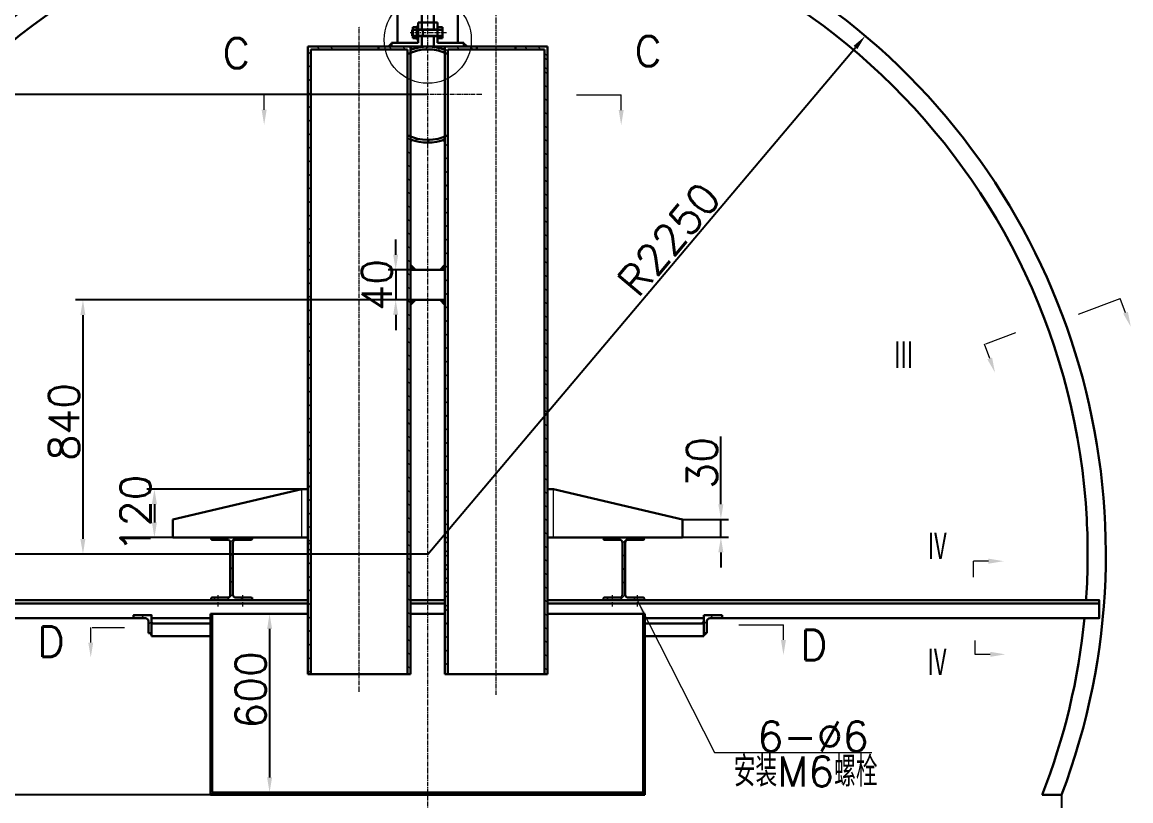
# Model space of a CAD drawing. Header units: millimetres. Extents: x 0 to 6120, y 0 to 841.
# Drawn here: x 2356.2 to 2539.9, y 363.2 to 492.2 of the extents above; entities that cross this region are included whole.
import ezdxf

# ---------------------------------------------------------------- set-up
doc = ezdxf.new("R2010")
doc.units = ezdxf.units.MM
doc.linetypes.add('CENTER2', pattern=[1.125, 0.75, -0.125, 0.125, -0.125])
for name, color, linetype, lineweight in [('尺寸线', 3, 'Continuous', 15), ('文字层', 7, 'Continuous', 15), ('粗实线', 7, 'Continuous', 30), ('细实线', 7, 'Continuous', 15), ('细点划线', 1, 'CENTER2', 18)]:
    doc.layers.add(name, color=color, linetype=linetype, lineweight=lineweight)
doc.styles.get("Standard").update_dxf_attribs({"font": 'txt.shx', "bigfont": 'gbcbig.shx'})
doc.dimstyles.new('ISO-25$0', dxfattribs={"dimtxt": 5, "dimasz": 2.5, "dimexe": 1.25, "dimexo": 0, "dimtad": 1, "dimdec": 0, "dimdsep": 46, "dimtxsty": 'Standard', "dimcen": 2.5, "dimdle": 5, "dimadec": 0, "dimazin": 0, "dimtfac": 1, "dimtdec": 0, "dimtmove": 0, "dimatfit": 2, "dimfxl": 0, "dimtolj": 1, "dimarcsym": 0})
doc.dimstyles.new('ISO-25$4', dxfattribs={"dimtxt": 5, "dimasz": 2.5, "dimexe": 0.5, "dimexo": 0, "dimtad": 1, "dimdec": 0, "dimdsep": 46, "dimtxsty": 'Standard', "dimcen": 2.5, "dimdle": 5, "dimadec": 0, "dimazin": 0, "dimtfac": 1, "dimtdec": 0, "dimtmove": 0, "dimatfit": 2, "dimfxl": 0, "dimtolj": 1, "dimarcsym": 0})

# ---------------------------------------------------------------- blocks, each defined once
blk = doc.blocks.new('*X41')
at = {"layer": '细实线'}
for p, q in [((2398.29, 364.19), (2398.69, 364.59)), ((2400.53, 364.19), (2400.93, 364.59)), ((2402.78, 364.19), (2403.18, 364.59)), ((2405.02, 364.19), (2405.42, 364.59)), ((2407.27, 364.19), (2407.67, 364.59)), ((2409.51, 364.19), (2409.91, 364.59)), ((2411.76, 364.19), (2412.16, 364.59)), ((2414, 364.19), (2414.4, 364.59)), ((2416.25, 364.19), (2416.65, 364.59)), ((2418.49, 364.19), (2418.89, 364.59)), ((2420.74, 364.19), (2421.14, 364.59)), ((2422.98, 364.19), (2423.38, 364.59)), ((2425.23, 364.19), (2425.63, 364.59)), ((2427.47, 364.19), (2427.87, 364.59)), ((2429.72, 364.19), (2430.12, 364.59)), ((2431.96, 364.19), (2432.36, 364.59)), ((2434.21, 364.19), (2434.61, 364.59)), ((2436.45, 364.19), (2436.85, 364.59)), ((2438.7, 364.19), (2439.1, 364.59)), ((2440.94, 364.19), (2441.34, 364.59)), ((2443.19, 364.19), (2443.59, 364.59)), ((2445.43, 364.19), (2445.83, 364.59)), ((2447.68, 364.19), (2448.08, 364.59))]:
    blk.add_line(p, q, dxfattribs=at)
blk = doc.blocks.new('*X42')
at = {"layer": '细实线'}
for p, q in [((2459.07, 393.54), (2459.37, 393.84)), ((2459.07, 391.29), (2459.37, 391.59)), ((2459.07, 389.05), (2459.37, 389.35)), ((2459.07, 386.8), (2459.37, 387.1)), ((2459.07, 384.56), (2459.37, 384.86)), ((2459.07, 382.31), (2459.37, 382.61)), ((2459.07, 380.07), (2459.37, 380.37)), ((2459.07, 377.82), (2459.37, 378.12)), ((2459.07, 375.58), (2459.37, 375.88)), ((2459.07, 373.33), (2459.37, 373.63)), ((2459.07, 371.09), (2459.37, 371.39)), ((2459.07, 368.84), (2459.37, 369.14)), ((2459.07, 366.6), (2459.37, 366.9)), ((2459.07, 364.35), (2459.37, 364.65))]:
    blk.add_line(p, q, dxfattribs=at)
blk = doc.blocks.new('*X44')
at = {"layer": '细实线'}
for p, q in [((2404.02, 486.89), (2403.52, 487.39)), ((2405.47, 487.69), (2404.97, 488.19)), ((2407.72, 487.69), (2407.22, 488.19)), ((2404.02, 484.65), (2403.52, 485.15)), ((2404.02, 482.4), (2403.52, 482.9)), ((2404.02, 480.16), (2403.52, 480.66)), ((2404.02, 477.91), (2403.52, 478.41)), ((2404.02, 475.67), (2403.52, 476.17)), ((2404.02, 473.42), (2403.52, 473.92)), ((2404.02, 471.18), (2403.52, 471.68)), ((2404.02, 468.93), (2403.52, 469.43)), ((2404.02, 466.69), (2403.52, 467.19)), ((2404.02, 464.44), (2403.52, 464.94)), ((2404.02, 462.2), (2403.52, 462.7)), ((2404.02, 459.95), (2403.52, 460.45)), ((2404.02, 457.71), (2403.52, 458.21)), ((2404.02, 455.46), (2403.52, 455.96)), ((2404.02, 453.22), (2403.52, 453.72)), ((2404.02, 450.97), (2403.52, 451.47)), ((2404.02, 448.73), (2403.52, 449.23)), ((2404.02, 446.48), (2403.52, 446.98)), ((2404.02, 444.24), (2403.52, 444.74)), ((2404.02, 441.99), (2403.52, 442.49)), ((2404.02, 439.75), (2403.52, 440.25)), ((2404.02, 437.5), (2403.52, 438)), ((2404.02, 435.26), (2403.52, 435.76)), ((2404.02, 433.01), (2403.52, 433.51)), ((2404.02, 430.77), (2403.52, 431.27)), ((2404.02, 428.52), (2403.52, 429.02)), ((2404.02, 426.28), (2403.52, 426.78)), ((2404.02, 424.03), (2403.52, 424.53)), ((2404.02, 421.79), (2403.52, 422.29)), ((2404.02, 419.54), (2403.52, 420.04)), ((2404.02, 417.3), (2403.52, 417.8)), ((2404.02, 415.05), (2403.52, 415.55)), ((2404.02, 412.81), (2403.52, 413.31)), ((2404.02, 410.56), (2403.52, 411.06)), ((2404.02, 408.32), (2403.52, 408.82)), ((2404.02, 406.07), (2403.52, 406.57))]:
    blk.add_line(p, q, dxfattribs=at)
blk = doc.blocks.new('*X45')
at = {"layer": '细实线'}
for p, q in [((2420.52, 472.64), (2420.02, 473.14)), ((2420.52, 470.39), (2420.02, 470.89)), ((2420.52, 468.15), (2420.02, 468.65)), ((2420.52, 465.9), (2420.02, 466.4)), ((2420.52, 463.66), (2420.02, 464.16)), ((2420.52, 461.41), (2420.02, 461.91)), ((2420.52, 459.17), (2420.02, 459.67)), ((2420.52, 456.92), (2420.02, 457.42)), ((2420.52, 454.68), (2420.02, 455.18)), ((2420.52, 452.43), (2420.02, 452.93)), ((2420.52, 450.19), (2420.02, 450.69)), ((2420.52, 447.94), (2420.02, 448.44)), ((2420.52, 445.7), (2420.02, 446.2)), ((2420.52, 443.45), (2420.02, 443.95)), ((2420.52, 441.21), (2420.02, 441.71)), ((2420.52, 438.96), (2420.02, 439.46)), ((2420.52, 436.72), (2420.02, 437.22)), ((2420.52, 434.47), (2420.02, 434.97)), ((2420.52, 432.23), (2420.02, 432.73)), ((2420.52, 429.98), (2420.02, 430.48)), ((2420.52, 427.74), (2420.02, 428.24)), ((2420.52, 425.49), (2420.02, 425.99)), ((2420.52, 423.25), (2420.02, 423.75)), ((2420.52, 421), (2420.02, 421.5)), ((2420.52, 418.76), (2420.02, 419.26)), ((2420.52, 416.51), (2420.02, 417.01)), ((2420.52, 414.27), (2420.02, 414.77)), ((2420.52, 412.02), (2420.02, 412.52)), ((2420.52, 409.78), (2420.02, 410.28)), ((2420.52, 407.53), (2420.02, 408.03)), ((2420.52, 405.29), (2420.02, 405.79)), ((2420.52, 403.04), (2420.02, 403.54)), ((2420.52, 400.8), (2420.02, 401.3)), ((2420.52, 398.55), (2420.02, 399.05)), ((2420.52, 396.31), (2420.02, 396.81)), ((2420.52, 394.06), (2420.02, 394.56)), ((2420.52, 391.82), (2420.02, 392.32)), ((2420.52, 389.57), (2420.02, 390.07)), ((2420.52, 387.33), (2420.02, 387.83)), ((2420.52, 385.08), (2420.02, 385.58))]:
    blk.add_line(p, q, dxfattribs=at)
blk = doc.blocks.new('*X46')
at = {"layer": '细实线'}
for p, q in [((2426.72, 405.82), (2426.22, 406.32)), ((2426.72, 403.58), (2426.22, 404.08)), ((2426.72, 401.33), (2426.22, 401.83)), ((2426.72, 399.09), (2426.22, 399.59)), ((2426.72, 396.84), (2426.22, 397.34)), ((2426.72, 394.6), (2426.22, 395.1)), ((2426.72, 392.35), (2426.22, 392.85)), ((2426.72, 390.11), (2426.22, 390.61)), ((2426.72, 387.86), (2426.22, 388.36)), ((2426.72, 385.62), (2426.22, 386.12))]:
    blk.add_line(p, q, dxfattribs=at)
blk = doc.blocks.new('*X47')
at = {"layer": '细实线'}
for p, q in [((2443.22, 405.04), (2442.72, 405.54)), ((2443.22, 402.79), (2442.72, 403.29)), ((2443.22, 400.55), (2442.72, 401.05)), ((2443.22, 398.3), (2442.72, 398.8)), ((2443.22, 396.06), (2442.72, 396.56)), ((2443.22, 393.81), (2442.72, 394.31)), ((2443.22, 391.57), (2442.72, 392.07)), ((2443.22, 389.32), (2442.72, 389.82)), ((2443.22, 387.08), (2442.72, 387.58)), ((2443.22, 384.83), (2442.72, 385.33))]:
    blk.add_line(p, q, dxfattribs=at)
blk = doc.blocks.new('*X48')
at = {"layer": '细实线'}
for p, q in [((2443.22, 485.86), (2442.72, 486.36)), ((2443.22, 483.62), (2442.72, 484.12)), ((2443.22, 481.37), (2442.72, 481.87)), ((2443.22, 479.13), (2442.72, 479.63)), ((2443.22, 476.88), (2442.72, 477.38)), ((2443.22, 474.64), (2442.72, 475.14)), ((2443.22, 472.39), (2442.72, 472.89)), ((2443.22, 470.15), (2442.72, 470.65)), ((2443.22, 467.9), (2442.72, 468.4)), ((2443.22, 465.66), (2442.72, 466.16)), ((2443.22, 463.41), (2442.72, 463.91)), ((2443.22, 461.17), (2442.72, 461.67)), ((2443.22, 458.92), (2442.72, 459.42)), ((2443.22, 456.67), (2442.72, 457.17)), ((2443.22, 454.43), (2442.72, 454.93)), ((2443.22, 452.18), (2442.72, 452.68)), ((2443.22, 449.94), (2442.72, 450.44)), ((2443.22, 447.69), (2442.72, 448.19)), ((2443.22, 445.45), (2442.72, 445.95)), ((2443.22, 443.2), (2442.72, 443.7)), ((2443.22, 440.96), (2442.72, 441.46)), ((2443.22, 438.71), (2442.72, 439.21)), ((2443.22, 436.47), (2442.72, 436.97)), ((2443.22, 434.22), (2442.72, 434.72)), ((2443.22, 431.98), (2442.72, 432.48)), ((2443.22, 429.73), (2442.72, 430.23)), ((2443.22, 427.49), (2442.72, 427.99)), ((2443.22, 425.24), (2442.72, 425.74)), ((2443.22, 423), (2442.72, 423.5)), ((2443.22, 420.75), (2442.72, 421.25)), ((2443.22, 418.51), (2442.72, 419.01)), ((2443.22, 416.26), (2442.72, 416.76)), ((2443.22, 414.02), (2442.72, 414.52)), ((2443.22, 411.77), (2442.72, 412.27)), ((2443.22, 409.53), (2442.72, 410.03)), ((2443.22, 407.28), (2442.72, 407.78))]:
    blk.add_line(p, q, dxfattribs=at)
blk = doc.blocks.new('*X62')
at = {"layer": '尺寸线'}
for points in [[(2471.53, 412.35), (2472.36, 412.35), (2471.95, 409.85)], [(2471.53, 404.39), (2472.36, 404.39), (2471.95, 406.89)]]:
    blk.add_hatch(color=0, dxfattribs=at).paths.add_polyline_path(points, flags=0)
at = {"layer": '尺寸线', "color": 0, "lineweight": -2}
for p, q in [((2471.95, 412.35), (2471.95, 423.6)), ((2465.6, 409.85), (2473.2, 409.85)), ((2471.95, 406.89), (2471.95, 409.85)), ((2465.6, 406.89), (2473.2, 406.89)), ((2471.95, 404.39), (2471.95, 401.89))]:
    blk.add_line(p, q, dxfattribs=at)
at = {"layer": '尺寸线', "color": 0, "insert": (2468.82, 419.22), "char_height": 5, "width": 24.2857, "attachment_point": 5, "rotation": 90}
blk.add_mtext('30', dxfattribs=at)
blk = doc.blocks.new('*X63')
at = {"layer": '尺寸线'}
for points in [[(2377.66, 412.35), (2378.49, 412.35), (2378.08, 414.85)], [(2377.66, 409.35), (2378.49, 409.35), (2378.08, 406.85)]]:
    blk.add_hatch(color=0, dxfattribs=at).paths.add_polyline_path(points, flags=0)
at = {"layer": '尺寸线', "color": 0, "lineweight": -2}
for p, q in [((2402.52, 414.85), (2376.83, 414.85)), ((2378.08, 412.35), (2378.08, 409.35)), ((2402.52, 406.85), (2376.83, 406.85))]:
    blk.add_line(p, q, dxfattribs=at)
at = {"layer": '尺寸线', "color": 0, "insert": (2374.95, 410.85), "char_height": 5, "width": 36.4286, "attachment_point": 5, "rotation": 90}
blk.add_mtext('120', dxfattribs=at)
blk = doc.blocks.new('*X64')
at = {"layer": '尺寸线'}
for points in [[(2417.64, 453.71), (2418.48, 453.71), (2418.06, 451.21)], [(2417.64, 443.72), (2418.48, 443.72), (2418.06, 446.22)]]:
    blk.add_hatch(color=0, dxfattribs=at).paths.add_polyline_path(points, flags=0)
at = {"layer": '尺寸线', "color": 0, "lineweight": -2}
for p, q in [((2418.06, 453.71), (2418.06, 456.21)), ((2420.52, 451.21), (2416.81, 451.21)), ((2418.06, 451.21), (2418.06, 446.22)), ((2420.52, 446.22), (2416.81, 446.22)), ((2418.06, 443.72), (2418.06, 441.22))]:
    blk.add_line(p, q, dxfattribs=at)
at = {"layer": '尺寸线', "color": 0, "insert": (2414.93, 448.71), "char_height": 5, "width": 24.2857, "attachment_point": 5, "rotation": 90}
blk.add_mtext('40', dxfattribs=at)
blk = doc.blocks.new('*X67')
at = {"layer": '细实线', "linetype": 'Continuous'}
blk.add_hatch(color=0, dxfattribs=at).paths.add_polyline_path([(2458.12, 396.38), (2459.53, 394.29), (2458.97, 394.01)], flags=0)
at = {"layer": '细实线', "color": 0, "linetype": 'Continuous'}
for p, q in [((2458.12, 396.38), (2470.88, 371.24)), ((2470.88, 371.24), (2496.97, 371.24))]:
    blk.add_line(p, q, dxfattribs=at)
at = {"layer": '细实线', "color": 0}
blk.add_line((2496.97, 371.24), (2496.97, 371.24), dxfattribs=at)
blk = doc.blocks.new('*X69')
at = {"layer": '尺寸线'}
blk.add_hatch(color=0, dxfattribs=at).paths.add_polyline_path([(2493.94, 488.31), (2494.57, 487.78), (2495.87, 489.95)], flags=0)
at = {"layer": '尺寸线', "color": 0, "lineweight": -2}
blk.add_line((2423.37, 404.11), (2494.25, 488.04), dxfattribs=at)
at = {"layer": '尺寸线', "color": 0, "insert": (2463.33, 456.27), "char_height": 5, "width": 67.1429, "attachment_point": 5, "rotation": 49.8177}
blk.add_mtext('R2250', dxfattribs=at)
blk = doc.blocks.new('*X73')
at = {"layer": '尺寸线'}
for points in [[(2365.81, 443.71), (2366.64, 443.71), (2366.23, 446.21)], [(2365.81, 406.61), (2366.64, 406.61), (2366.23, 404.11)]]:
    blk.add_hatch(color=0, dxfattribs=at).paths.add_polyline_path(points, flags=0)
at = {"layer": '尺寸线', "color": 0, "lineweight": -2}
for p, q in [((2423.26, 446.21), (2364.98, 446.21)), ((2366.23, 443.71), (2366.23, 406.61)), ((2423.37, 404.11), (2364.98, 404.11))]:
    blk.add_line(p, q, dxfattribs=at)
at = {"layer": '尺寸线', "color": 0, "insert": (2363.1, 426.02), "char_height": 5, "width": 38.5714, "attachment_point": 5, "rotation": 90}
blk.add_mtext('840', dxfattribs=at)
blk = doc.blocks.new('*X74')
at = {"layer": '尺寸线'}
for points in [[(2305.15, 477.74), (2305.98, 477.74), (2305.57, 480.24)], [(2305.15, 406.61), (2305.98, 406.61), (2305.57, 404.11)]]:
    blk.add_hatch(color=0, dxfattribs=at).paths.add_polyline_path(points, flags=0)
at = {"layer": '尺寸线', "color": 0, "lineweight": -2}
for p, q in [((2423.37, 480.24), (2304.32, 480.24)), ((2305.57, 477.74), (2305.57, 406.61)), ((2423.37, 404.11), (2304.32, 404.11))]:
    blk.add_line(p, q, dxfattribs=at)
at = {"layer": '尺寸线', "color": 0, "insert": (2302.44, 444.92), "char_height": 5, "width": 50.7143, "attachment_point": 5, "rotation": 90}
blk.add_mtext('1400', dxfattribs=at)
blk = doc.blocks.new('*X75')
at = {"layer": '尺寸线'}
for points in [[(2305.04, 401.61), (2305.87, 401.61), (2305.46, 404.11)], [(2305.04, 366.69), (2305.87, 366.69), (2305.46, 364.19)]]:
    blk.add_hatch(color=0, dxfattribs=at).paths.add_polyline_path(points, flags=0)
at = {"layer": '尺寸线', "color": 0, "lineweight": -2}
for p, q in [((2423.37, 404.11), (2304.21, 404.11)), ((2305.46, 401.61), (2305.46, 366.69)), ((2423.37, 364.19), (2304.21, 364.19))]:
    blk.add_line(p, q, dxfattribs=at)
at = {"layer": '尺寸线', "color": 0, "insert": (2302.33, 383.01), "char_height": 5, "width": 38.5714, "attachment_point": 5, "rotation": 90}
blk.add_mtext('800', dxfattribs=at)
blk = doc.blocks.new('*X83')
at = {"layer": '尺寸线'}
for points in [[(2320.84, 350.96), (2320.84, 350.12), (2318.34, 350.54)], [(2525.9, 350.96), (2525.9, 350.12), (2528.4, 350.54)]]:
    blk.add_hatch(color=0, dxfattribs=at).paths.add_polyline_path(points, flags=0)
at = {"layer": '尺寸线', "color": 0, "lineweight": -2}
for p, q in [((2318.34, 364.19), (2318.34, 349.29)), ((2528.4, 364.19), (2528.4, 349.29)), ((2320.84, 350.54), (2525.9, 350.54))]:
    blk.add_line(p, q, dxfattribs=at)
at = {"layer": '尺寸线', "color": 0, "insert": (2421.8, 353.66), "char_height": 5, "width": 52.8571, "attachment_point": 5}
blk.add_mtext('4300', dxfattribs=at)
blk = doc.blocks.new('*X112')
at = {"layer": '尺寸线'}
for points in [[(2396.75, 391.69), (2397.58, 391.69), (2397.16, 394.19)], [(2396.75, 367.09), (2397.58, 367.09), (2397.16, 364.59)]]:
    blk.add_hatch(color=0, dxfattribs=at).paths.add_polyline_path(points, flags=0)
at = {"layer": '尺寸线', "color": 0, "lineweight": -2}
for p, q in [((2387.67, 394.19), (2398.41, 394.19)), ((2397.16, 391.69), (2397.16, 367.09)), ((2387.67, 364.59), (2398.41, 364.59))]:
    blk.add_line(p, q, dxfattribs=at)
at = {"layer": '尺寸线', "color": 0, "insert": (2394.04, 381.59), "char_height": 5, "width": 37.8571, "attachment_point": 5, "rotation": 90}
blk.add_mtext('600', dxfattribs=at)

msp = doc.modelspace()

# ---------------------------------------------------------------- hatches: boundary and pattern name
at = {"layer": '粗实线'}
for points in [[(2417.36691, 488.69811), (2416.85491, 488.18611), (2417.36691, 488.18611)], [(2429.87891, 488.18611), (2429.36691, 488.69811), (2429.36691, 488.18611)], [(2421.3197, 451.20662), (2420.5197, 452.00662), (2420.5197, 451.20662)], [(2426.2197, 452.00662), (2425.4197, 451.20662), (2426.2197, 451.20662)], [(2420.5197, 445.40662), (2421.3197, 446.20662), (2420.5197, 446.20662)], [(2425.4197, 446.20662), (2426.2197, 445.40662), (2426.2197, 446.20662)], [(2468.79896, 392.6056), (2469.14691, 392.6056), (2469.14691, 392.95355)], [(2469.49486, 390.98611), (2469.14691, 390.98611), (2469.14691, 390.63816)]]:
    msp.add_hatch(color=256, dxfattribs=at).paths.add_polyline_path(points, flags=0)
h = msp.add_hatch(color=256, dxfattribs=at)
edge = h.paths.add_edge_path(flags=0)
edge.add_line((2421.01405, 487.82909), (2420.5197, 488.18611))
edge.add_line((2420.5197, 488.18611), (2420.5197, 487.6577))
edge.add_arc((2423.3697, 480.23612), 7.94999, 107.2360444, 111.0075282, ccw=False)
h = msp.add_hatch(color=256, dxfattribs=at)
edge = h.paths.add_edge_path(flags=0)
edge.add_line((2426.2197, 488.18611), (2425.80699, 487.80328))
edge.add_arc((2423.36972, 480.23614), 7.94997, 68.9924678, 72.1469397, ccw=False)
edge.add_line((2426.2197, 487.6577), (2426.2197, 488.18611))
h = msp.add_hatch(color=256, dxfattribs=at)
edge = h.paths.add_edge_path(flags=0)
edge.add_line((2420.5197, 472.81452), (2420.5197, 472.36747))
edge.add_line((2420.5197, 472.36747), (2421.11615, 472.6122))
edge.add_arc((2423.36971, 480.23612), 7.95001, 248.9924766, 253.5328485, ccw=False)
h = msp.add_hatch(color=256, dxfattribs=at)
edge = h.paths.add_edge_path(flags=0)
edge.add_arc((2423.36971, 480.2361), 7.94999, 287.7185001, 291.0075267, ccw=False)
edge.add_line((2425.78921, 472.66323), (2426.2197, 472.05846))
edge.add_line((2426.2197, 472.05846), (2426.2197, 472.81452))
at = {"layer": '细实线'}
h = msp.add_hatch(dxfattribs=at)
h.set_pattern_fill('ANSI31', color=256, scale=0.5, angle=90, style=0)
edge = h.paths.add_edge_path(flags=0)
edge.add_line((2420.5197, 488.18611), (2415.2197, 488.18611))
edge.add_line((2415.2197, 488.18611), (2415.2197, 487.68611))
edge.add_line((2415.2197, 487.68611), (2420.0197, 487.68611))
edge.add_line((2420.0197, 487.68611), (2420.0197, 487.44582))
edge.add_line((2420.0197, 487.44582), (2420.0197, 486.94636))
edge.add_arc((2423.3697, 480.23613), 7.49998, 112.3336774, 116.5300263, ccw=False)
edge.add_line((2420.5197, 487.17351), (2420.5197, 487.6577))
edge.add_line((2420.5197, 487.6577), (2420.5197, 488.18611))
h = msp.add_hatch(dxfattribs=at)
h.set_pattern_fill('ANSI31', color=256, scale=0.5, style=0)
edge = h.paths.add_edge_path(flags=0)
edge.add_line((2420.5197, 487.6577), (2420.5197, 487.17351))
edge.add_arc((2423.3697, 480.23611), 7.5, 67.666311, 112.333689, ccw=False)
edge.add_line((2426.2197, 487.17351), (2426.2197, 487.6577))
edge.add_arc((2423.3697, 480.23611), 7.95, 68.9924741, 111.0075259)
h = msp.add_hatch(dxfattribs=at)
h.set_pattern_fill('ANSI31', color=256, scale=0.5, angle=90, style=0)
edge = h.paths.add_edge_path(flags=0)
edge.add_line((2431.5197, 488.18611), (2426.2197, 488.18611))
edge.add_line((2426.2197, 488.18611), (2426.2197, 487.6577))
edge.add_line((2426.2197, 487.6577), (2426.2197, 487.17351))
edge.add_arc((2423.36971, 480.23613), 7.49998, 63.4699737, 67.6663226, ccw=False)
edge.add_line((2426.7197, 486.94636), (2426.7197, 487.44582))
edge.add_line((2426.7197, 487.44582), (2426.7197, 487.68611))
edge.add_line((2426.7197, 487.68611), (2431.5197, 487.68611))
edge.add_line((2431.5197, 487.68611), (2431.5197, 488.18611))
h = msp.add_hatch(dxfattribs=at)
h.set_pattern_fill('ANSI31', color=256, scale=0.5, angle=90, style=0)
h.paths.add_polyline_path([(2443.2197, 488.18611), (2437.9197, 488.18611), (2437.9197, 487.68611), (2442.7197, 487.68611), (2442.7197, 484.43619), (2443.2197, 484.43619)], flags=0)
for points in [[(2395.84228, 477.73611), (2396.67562, 477.73611), (2396.25895, 475.23611)], [(2455.01166, 477.67734), (2455.845, 477.67734), (2455.42833, 475.17734)], [(2538.61693, 443.94958), (2539.3973, 444.24192), (2539.88415, 441.75464)], [(2516.10982, 436.37165), (2516.89019, 436.664), (2517.37704, 434.17671)], [(2516.29425, 402.51201), (2516.29425, 403.34534), (2518.79425, 402.92867)], [(2377.58691, 392.95355), (2377.58691, 392.6056), (2377.93486, 392.6056)], [(2377.58691, 390.63867), (2377.58691, 390.98662), (2377.23896, 390.98662)], [(2481.90097, 389.88027), (2482.7343, 389.88027), (2482.31764, 387.38027)], [(2367.10852, 389.44238), (2367.94185, 389.44238), (2367.52519, 386.94238)], [(2516.58645, 387.07394), (2516.58645, 387.90727), (2519.08645, 387.49061)]]:
    msp.add_hatch(color=256, dxfattribs=at).paths.add_polyline_path(points, flags=0)
h = msp.add_hatch(dxfattribs=at)
h.set_pattern_fill('ANSI31', color=256, scale=0.5, style=0)
edge = h.paths.add_edge_path(flags=0)
edge.add_line((2426.2197, 472.81452), (2426.2197, 473.29871))
edge.add_arc((2423.3697, 480.23611), 7.5, 247.666311, 292.333689, ccw=False)
edge.add_line((2420.5197, 473.29871), (2420.5197, 472.81452))
edge.add_arc((2423.3697, 480.23611), 7.95, 248.9924741, 291.0075259)
h = msp.add_hatch(dxfattribs=at)
h.set_pattern_fill('ANSI31', color=256, scale=0.5, angle=90, style=0)
edge = h.paths.add_edge_path(flags=0)
edge.add_line((2426.7197, 473.02639), (2426.7197, 473.52586))
edge.add_arc((2423.36971, 480.23609), 7.49998, 292.3336774, 296.5300263, ccw=False)
edge.add_line((2426.2197, 473.29871), (2426.2197, 472.81452))
edge.add_line((2426.2197, 472.81452), (2426.2197, 459.85689))
edge.add_line((2426.2197, 459.85689), (2426.7197, 459.85689))
edge.add_line((2426.7197, 459.85689), (2426.7197, 473.02639))
h = msp.add_hatch(dxfattribs=at)
h.set_pattern_fill('ANSI31', color=256, scale=0.5, angle=90, style=0)
h.paths.add_polyline_path([(2426.7197, 459.85689), (2426.2197, 459.85689), (2426.2197, 439.74229), (2426.7197, 439.74229)], flags=0)
h = msp.add_hatch(dxfattribs=at)
h.set_pattern_fill('ANSI31', color=256, scale=0.5, angle=90, style=0)
h.paths.add_polyline_path([(2426.7197, 439.74229), (2426.2197, 439.74229), (2426.2197, 406.67007), (2426.2197, 406.08157), (2426.7197, 406.08157), (2426.7197, 406.67642)], flags=0)
h = msp.add_hatch(dxfattribs=at)
h.set_pattern_fill('ANSI31', color=256, scale=0.5, style=0)
edge = h.paths.add_edge_path(flags=0)
edge.add_arc((2391.59191, 405.98611), 0.5, 90.0000003, 180, ccw=False)
edge.add_line((2391.59191, 406.48611), (2392.74325, 406.48611))
edge.add_line((2392.74325, 406.48611), (2392.74325, 406.84719))
edge.add_line((2392.74325, 406.84719), (2388.61859, 406.84719))
edge.add_line((2388.61859, 406.84719), (2388.61859, 406.48611))
edge.add_line((2388.61859, 406.48611), (2390.14191, 406.48611))
edge.add_arc((2390.14191, 405.98611), 0.5, 0, 89.9999997, ccw=False)
edge.add_line((2390.64191, 405.98611), (2390.64191, 397.38611))
edge.add_arc((2390.14191, 397.38611), 0.5, 270.0000003, 360, ccw=False)
edge.add_line((2390.14191, 396.88611), (2388.61859, 396.88611))
edge.add_line((2388.61859, 396.88611), (2388.61859, 396.48611))
edge.add_line((2388.61859, 396.48611), (2392.74325, 396.48611))
edge.add_line((2392.74325, 396.48611), (2392.74325, 396.88611))
edge.add_line((2392.74325, 396.88611), (2391.59191, 396.88611))
edge.add_arc((2391.59191, 397.38611), 0.5, 180, 269.9999997, ccw=False)
edge.add_line((2391.09191, 397.38611), (2391.09191, 405.98611))
h.paths.add_polyline_path([(2388.61859, 406.84719), (2387.46691, 406.84719), (2387.46691, 406.48611), (2388.61859, 406.48611)], flags=0)
h.paths.add_polyline_path([(2394.26691, 406.84719), (2392.74325, 406.84719), (2392.74325, 406.48611), (2394.26691, 406.48611)], flags=0)
h.paths.add_polyline_path([(2394.26691, 396.77681), (2394.26691, 396.88611), (2392.74325, 396.88611), (2392.74325, 396.48611), (2394.26691, 396.48611)], flags=0)
h.paths.add_polyline_path([(2388.61859, 396.88611), (2387.46691, 396.88611), (2387.46691, 396.48611), (2388.61859, 396.48611)], flags=0)
h = msp.add_hatch(dxfattribs=at)
h.set_pattern_fill('ANSI31', color=256, scale=0.5, angle=90, style=0)
h.paths.add_polyline_path([(2403.5197, 406.10642), (2403.5197, 384.18611), (2404.0197, 384.18611), (2404.0197, 405.60642)], flags=0)
h = msp.add_hatch(dxfattribs=at)
h.set_pattern_fill('ANSI31', color=256, scale=0.5, angle=90, style=0)
h.paths.add_polyline_path([(2426.7197, 406.67642), (2426.2197, 406.67007), (2426.2197, 401.01617), (2426.7197, 401.01617)], flags=0)
h = msp.add_hatch(dxfattribs=at)
h.set_pattern_fill('ANSI31', color=256, scale=0.5, style=0)
edge = h.paths.add_edge_path(flags=0)
edge.add_arc((2456.59191, 405.98611), 0.5, 90.0000003, 180, ccw=False)
edge.add_line((2456.59191, 406.48611), (2459.06691, 406.48611))
edge.add_arc((2459.06691, 406.68611), 0.2, 270.0000003, 360)
edge.add_line((2459.26691, 406.68611), (2459.26691, 406.84719))
edge.add_line((2459.26691, 406.84719), (2452.46691, 406.84719))
edge.add_line((2452.46691, 406.84719), (2452.46691, 406.68611))
edge.add_arc((2452.66691, 406.68611), 0.2, 180, 269.9999997)
edge.add_line((2452.66691, 406.48611), (2455.14191, 406.48611))
edge.add_arc((2455.14191, 405.98611), 0.5, 0, 89.9999997, ccw=False)
edge.add_line((2455.64191, 405.98611), (2455.64191, 397.38611))
edge.add_arc((2455.14191, 397.38611), 0.5, 270.0000003, 360, ccw=False)
edge.add_line((2455.14191, 396.88611), (2453.99058, 396.88611))
edge.add_line((2453.99058, 396.88611), (2453.99058, 396.48611))
edge.add_line((2453.99058, 396.48611), (2458.11524, 396.48611))
edge.add_line((2458.11524, 396.48611), (2458.11524, 396.88611))
edge.add_line((2458.11524, 396.88611), (2456.59191, 396.88611))
edge.add_arc((2456.59191, 397.38611), 0.5, 180, 269.9999997, ccw=False)
edge.add_line((2456.09191, 397.38611), (2456.09191, 405.98611))
edge = h.paths.add_edge_path(flags=0)
edge.add_line((2453.99058, 396.88611), (2452.66691, 396.88611))
edge.add_arc((2452.66691, 396.68611), 0.2, 90.0000003, 180)
edge.add_line((2452.46691, 396.68611), (2452.46691, 396.48611))
edge.add_line((2452.46691, 396.48611), (2453.99058, 396.48611))
edge.add_line((2453.99058, 396.48611), (2453.99058, 396.88611))
edge = h.paths.add_edge_path(flags=0)
edge.add_line((2459.06691, 396.88611), (2458.11524, 396.88611))
edge.add_line((2458.11524, 396.88611), (2458.11524, 396.48611))
edge.add_line((2458.11524, 396.48611), (2459.26691, 396.48611))
edge.add_line((2459.26691, 396.48611), (2459.26691, 396.68611))
edge.add_arc((2459.06691, 396.68611), 0.2, 360, 449.9999997)
h = msp.add_hatch(dxfattribs=at)
h.set_pattern_fill('ANSI31', color=256, scale=0.5, angle=90, style=0)
h.paths.add_polyline_path([(2426.7197, 401.01617), (2426.2197, 401.01617), (2426.2197, 395.43127), (2426.7197, 395.43127)], flags=0)
h = msp.add_hatch(dxfattribs=at)
h.set_pattern_fill('ANSI31', color=256, scale=0.5, style=0)
edge = h.paths.add_edge_path(flags=0)
edge.add_line((2377.58691, 393.98611), (2374.58691, 393.98611))
edge.add_line((2374.58691, 393.98611), (2374.58691, 393.48611))
edge.add_line((2374.58691, 393.48611), (2376.58691, 393.48611))
edge.add_arc((2376.58691, 392.98611), 0.5, 0, 89.9999997, ccw=False)
edge.add_line((2377.08691, 392.98611), (2377.08691, 390.98611))
edge.add_line((2377.08691, 390.98611), (2377.58691, 390.98611))
edge.add_line((2377.58691, 390.98611), (2377.58691, 393.98611))
h = msp.add_hatch(dxfattribs=at)
h.set_pattern_fill('ANSI31', color=256, scale=0.5, style=0)
h.paths.add_polyline_path([(2387.66691, 364.18611), (2387.66691, 394.19339), (2387.36691, 394.19339), (2387.36691, 364.18611)], flags=0)
h = msp.add_hatch(dxfattribs=at)
h.set_pattern_fill('ANSI31', color=256, scale=0.5, style=0)
edge = h.paths.add_edge_path(flags=0)
edge.add_line((2470.14691, 393.48611), (2472.14691, 393.48611))
edge.add_line((2472.14691, 393.48611), (2472.14691, 393.98611))
edge.add_line((2472.14691, 393.98611), (2469.14691, 393.98611))
edge.add_line((2469.14691, 393.98611), (2469.14691, 390.98611))
edge.add_line((2469.14691, 390.98611), (2469.64691, 390.98611))
edge.add_line((2469.64691, 390.98611), (2469.64691, 392.98611))
edge.add_arc((2470.14691, 392.98611), 0.5, 90.0000003, 180, ccw=False)
h = msp.add_hatch(dxfattribs=at)
h.set_pattern_fill('ANSI31', color=256, scale=0.5, style=0)
h.paths.add_polyline_path([(2396.97121, 364.58611), (2387.82315, 364.58611), (2387.41121, 364.18611), (2396.57121, 364.18611)], flags=0)
h = msp.add_hatch(dxfattribs=at)
h.set_pattern_fill('ANSI31', color=256, scale=0.5, style=0)
h.paths.add_polyline_path([(2459.06691, 364.58611), (2450.20691, 364.58611), (2449.95461, 364.586), (2449.55472, 364.18611), (2459.06691, 364.18611)], flags=0)

# ---------------------------------------------------------------- linework, layer by layer
at = {"layer": '粗实线'}
for p, q in [((2418.36691, 488.78611), (2418.36691, 513.35708)), ((2428.36502, 488.7854), (2428.36852, 513.35637)), ((2422.36691, 491.03611), (2422.36691, 497.05728)), ((2424.36691, 491.03611), (2424.36691, 497.05728)), ((2420.76691, 490.98611), (2420.76691, 489.98611)), ((2420.76691, 490.96111), (2420.92691, 490.96111)), ((2420.92691, 491.38611), (2420.92691, 489.58611)), ((2421.56691, 491.38611), (2420.92691, 491.38611)), ((2421.56691, 489.38611), (2421.56691, 491.58611)), ((2421.76691, 491.58611), (2421.56691, 491.58611)), ((2422.36691, 492.18611), (2421.76691, 492.18611)), ((2421.76691, 488.78611), (2421.76691, 492.18611)), ((2424.96691, 491.03611), (2421.76691, 491.03611)), ((2424.96691, 490.98611), (2421.76691, 490.98611)), ((2421.76691, 490.98611), (2424.96691, 490.98611)), ((2424.36691, 492.18611), (2422.36691, 492.18611)), ((2422.56691, 489.98611), (2422.56691, 490.98611)), ((2424.36691, 492.18611), (2424.96691, 492.18611)), ((2424.87891, 492.18611), (2424.36691, 492.18611)), ((2424.4065, 492.18611), (2424.7905, 492.18611)), ((2424.96691, 488.78611), (2424.96691, 492.18611)), ((2425.80691, 491.38611), (2424.96691, 491.38611)), ((2424.96691, 490.98611), (2425.80691, 490.98611)), ((2425.80691, 491.38611), (2425.80691, 489.58611)), ((2417.36691, 488.78611), (2421.76691, 488.78611)), ((2417.36691, 488.18512), (2417.36691, 488.78611)), ((2420.92691, 490.01111), (2420.76691, 490.01111)), ((2421.56691, 489.98611), (2420.76691, 489.98611)), ((2421.56691, 489.58611), (2420.92691, 489.58611)), ((2421.76691, 489.38611), (2421.56691, 489.38611)), ((2425.80691, 489.98611), (2421.76691, 489.98611)), ((2424.96691, 489.93611), (2421.76691, 489.93611)), ((2422.36691, 488.18611), (2422.36691, 489.93611)), ((2424.36691, 488.18611), (2424.36691, 489.93611)), ((2425.80691, 489.58611), (2424.96691, 489.58611)), ((2424.96691, 488.78611), (2429.36691, 488.78611)), ((2429.36691, 488.18512), (2429.36691, 488.78611)), ((2403.5197, 488.18611), (2408.8197, 488.18611)), ((2403.5197, 480.23611), (2403.5197, 488.18611)), ((2404.0197, 487.68611), (2408.8197, 487.68611)), ((2404.0197, 405.35996), (2404.0197, 487.68611)), ((2408.8197, 488.18611), (2415.2197, 488.18611)), ((2408.8197, 487.68611), (2420.0197, 487.68611)), ((2415.2197, 488.18611), (2415.2197, 487.68611)), ((2415.2197, 488.18611), (2420.5197, 488.18611)), ((2417.36691, 488.69811), (2416.85491, 488.18611)), ((2417.36691, 488.18611), (2416.85491, 488.18611)), ((2417.36691, 488.69811), (2417.36691, 488.18611)), ((2417.36691, 488.22569), (2417.36691, 488.60969)), ((2420.0197, 487.68611), (2420.0197, 473.52586)), ((2420.44734, 488.18611), (2422.36691, 488.18611)), ((2420.5197, 488.18611), (2420.5197, 487.6577)), ((2420.5197, 487.6577), (2420.5197, 487.17351)), ((2420.5197, 487.17351), (2420.5197, 473.29871)), ((2422.36691, 488.18611), (2424.36691, 488.18611)), ((2429.36691, 488.18512), (2424.36691, 488.18512)), ((2426.2197, 487.6577), (2426.2197, 488.18611)), ((2426.2197, 487.6577), (2426.2197, 487.17351)), ((2426.2197, 485.93571), (2426.2197, 487.17351)), ((2426.7197, 487.68611), (2431.5197, 487.68611)), ((2426.7197, 487.44582), (2426.7197, 487.68611)), ((2426.7197, 487.44582), (2426.7197, 486.94636)), ((2426.7197, 480.23611), (2426.7197, 486.94636)), ((2429.36691, 488.18611), (2429.36691, 488.69811)), ((2429.87891, 488.18611), (2429.36691, 488.69811)), ((2429.87891, 488.18611), (2429.36691, 488.18611)), ((2431.5197, 488.18611), (2429.36691, 488.18512)), ((2429.4065, 488.18611), (2429.7905, 488.18611)), ((2431.5197, 488.18611), (2437.9197, 488.18611)), ((2431.5197, 488.18611), (2431.5197, 487.68611)), ((2431.5197, 487.68611), (2437.9197, 487.68611)), ((2437.9197, 488.18611), (2437.9197, 487.68611)), ((2437.9197, 488.18611), (2443.2197, 488.18611)), ((2437.9197, 487.68611), (2442.7197, 487.68611)), ((2442.7197, 384.68611), (2442.7197, 487.68611)), ((2443.2197, 406.16131), (2443.2197, 488.18611)), ((2426.2197, 473.29871), (2426.2197, 485.93571)), ((2403.5197, 405.45539), (2403.5197, 480.23611)), ((2426.7197, 473.52586), (2426.7197, 480.23611)), ((2420.0197, 473.52586), (2420.0197, 473.02639)), ((2420.0197, 473.02639), (2420.0197, 384.18611)), ((2420.5197, 473.29871), (2420.5197, 472.81452)), ((2420.5197, 472.81452), (2420.5197, 384.18611)), ((2426.2197, 473.29871), (2426.2197, 472.81452)), ((2426.2197, 406.67007), (2426.2197, 472.81452)), ((2426.7197, 473.52586), (2426.7197, 473.02639)), ((2426.7197, 406.67642), (2426.7197, 473.02639)), ((2420.5197, 451.20662), (2420.5197, 452.00662)), ((2421.3197, 451.20662), (2420.5197, 452.00662)), ((2426.2197, 452.00662), (2425.4197, 451.20662)), ((2426.2197, 452.00662), (2426.2197, 451.20662)), ((2421.3197, 451.20662), (2420.5197, 451.20662)), ((2426.2197, 451.20662), (2420.5197, 451.20662)), ((2426.2197, 451.20662), (2425.4197, 451.20662)), ((2420.5197, 445.40662), (2420.5197, 446.20662)), ((2420.5197, 445.40662), (2421.3197, 446.20662)), ((2420.5197, 446.20662), (2421.3197, 446.20662)), ((2426.2197, 446.20662), (2420.5197, 446.20662)), ((2425.4197, 446.20662), (2426.2197, 445.40662)), ((2425.4197, 446.20662), (2426.2197, 446.20662)), ((2426.2197, 446.20662), (2426.2197, 445.40662)), ((2381.14348, 409.84719), (2402.5197, 414.84719)), ((2402.5197, 414.84719), (2403.5197, 414.84719)), ((2444.2197, 414.84719), (2443.2197, 414.84719)), ((2465.59593, 409.84719), (2444.2197, 414.84719)), ((2381.14348, 406.88611), (2381.14348, 409.84719)), ((2465.59593, 406.88611), (2465.59593, 409.84719)), ((2381.14348, 406.84719), (2403.5197, 406.84719)), ((2387.46691, 406.88611), (2387.46691, 406.68611)), ((2390.14191, 406.48611), (2387.66691, 406.48611)), ((2391.59191, 406.48611), (2394.06691, 406.48611)), ((2394.26691, 406.84719), (2394.26691, 406.68611)), ((2403.5197, 406.10642), (2403.5197, 384.18611)), ((2426.2197, 406.67007), (2426.2197, 384.18611)), ((2426.7197, 406.67642), (2426.7197, 384.18611)), ((2465.59593, 406.84719), (2443.2197, 406.84719)), ((2443.2197, 406.16887), (2443.2197, 384.18611)), ((2452.46691, 406.84719), (2452.46691, 406.68611)), ((2455.14191, 406.48611), (2452.66691, 406.48611)), ((2456.59191, 406.48611), (2459.06691, 406.48611)), ((2459.26691, 406.88611), (2459.26691, 406.68611)), ((2390.64191, 405.98611), (2390.64191, 397.38611)), ((2391.09191, 405.98611), (2391.09191, 397.38611)), ((2403.5197, 405.45539), (2403.5197, 384.18611)), ((2404.0197, 384.18611), (2404.0197, 405.60642)), ((2404.0197, 405.35996), (2404.0197, 384.68611)), ((2455.64191, 405.98611), (2455.64191, 397.38611)), ((2456.09191, 405.98611), (2456.09191, 397.38611)), ((2387.66691, 396.88611), (2390.14191, 396.88611)), ((2391.59191, 396.88611), (2394.06691, 396.88611)), ((2394.26691, 396.88611), (2394.26691, 396.77681)), ((2455.14191, 396.88611), (2452.66691, 396.88611)), ((2459.06691, 396.88611), (2456.59191, 396.88611)), ((2312.10315, 395.88611), (2403.5197, 395.88611)), ((2314.2759, 396.48611), (2403.5197, 396.48611)), ((2387.46691, 396.68611), (2387.46691, 396.48611)), ((2394.26691, 396.68611), (2394.26691, 396.48611)), ((2426.2197, 396.48611), (2420.5197, 396.48611)), ((2426.2197, 395.88611), (2420.5197, 395.88611)), ((2534.63626, 396.48611), (2443.2197, 396.48611)), ((2534.63626, 395.88611), (2443.2197, 395.88611)), ((2452.46691, 396.68611), (2452.46691, 396.48611)), ((2459.26691, 396.68611), (2459.26691, 396.48611)), ((2534.63626, 393.48611), (2534.63626, 396.48611)), ((2312.10315, 393.48611), (2376.58691, 393.48611)), ((2377.58691, 393.98611), (2374.58691, 393.98611)), ((2374.58691, 393.98611), (2374.58691, 393.48611)), ((2374.58691, 393.48611), (2376.58691, 393.48611)), ((2377.58691, 393.98611), (2377.58691, 390.98611)), ((2377.58691, 393.48611), (2387.36691, 393.48611)), ((2387.36691, 394.19339), (2387.36691, 364.18611)), ((2387.36691, 394.19339), (2387.36691, 392.60611)), ((2403.5197, 394.19339), (2387.36691, 394.19339)), ((2387.66691, 364.58611), (2387.66691, 394.19339)), ((2426.2197, 394.18611), (2420.5197, 394.18611)), ((2459.36691, 394.18611), (2443.2197, 394.18611)), ((2459.06691, 364.58611), (2459.06691, 394.18611)), ((2459.36691, 394.18611), (2459.36691, 364.18611)), ((2459.36691, 394.18611), (2459.36691, 392.60667)), ((2459.36691, 393.48611), (2469.14691, 393.48611)), ((2469.14691, 393.98611), (2472.14691, 393.98611)), ((2469.14691, 393.98611), (2469.14691, 390.98611)), ((2470.14691, 393.48611), (2534.63626, 393.48611)), ((2472.14691, 393.98611), (2472.14691, 393.48611)), ((2377.08691, 392.98611), (2377.08691, 390.98611)), ((2387.01691, 392.60611), (2377.58691, 392.60611)), ((2387.01691, 392.60611), (2387.36691, 392.60611)), ((2387.36691, 392.60611), (2387.36691, 390.48611)), ((2459.71691, 392.60667), (2459.36691, 392.60667)), ((2459.36691, 392.60667), (2459.36691, 390.48611)), ((2469.14567, 392.60667), (2459.71691, 392.60667)), ((2469.14691, 392.95355), (2468.79896, 392.6056)), ((2469.64691, 392.98611), (2469.64691, 390.98611)), ((2377.08691, 390.98611), (2377.58691, 390.98611)), ((2377.58691, 390.98611), (2377.58691, 390.48611)), ((2377.58691, 390.48611), (2387.01691, 390.48611)), ((2387.01691, 390.48611), (2387.36691, 390.48611)), ((2387.19191, 390.48611), (2387.36691, 390.48611)), ((2387.36691, 390.48611), (2387.36691, 364.18611)), ((2459.36691, 390.48611), (2459.36691, 364.18611)), ((2459.71691, 390.48611), (2459.36691, 390.48611)), ((2459.71691, 390.48611), (2469.14691, 390.48611)), ((2469.14691, 390.63816), (2469.49486, 390.98611)), ((2469.14691, 390.98611), (2469.14691, 390.48611)), ((2469.64691, 390.98611), (2469.14691, 390.98611)), ((2404.0197, 384.18611), (2403.5197, 384.18611)), ((2404.0197, 384.68611), (2404.0197, 384.18611)), ((2404.0197, 384.18611), (2420.0197, 384.18611)), ((2420.5197, 384.18611), (2420.0197, 384.18611)), ((2443.2197, 384.18611), (2426.2197, 384.18611)), ((2442.7197, 384.68611), (2442.7197, 384.18611)), ((2459.36691, 364.18611), (2387.36691, 364.18611)), ((2387.66691, 364.58611), (2396.82691, 364.58611)), ((2450.20691, 364.58611), (2396.82691, 364.58611)), ((2450.20691, 364.58611), (2459.06691, 364.58611)), ((2528.39695, 364.18611), (2525.18111, 364.18611))]:
    msp.add_line(p, q, dxfattribs=at)
at = {"layer": '粗实线', "linetype": 'Continuous'}
msp.add_line((2420.76691, 490.98611), (2421.56691, 490.98611), dxfattribs=at)
at = {"layer": '粗实线', "linetype": 'Continuous', "lineweight": 5}
for p, q in [((2402.5197, 406.84719), (2402.5197, 414.84719)), ((2444.2197, 406.84719), (2444.2197, 414.84719)), ((2420.0197, 407.74521), (2420.0197, 384.68611)), ((2420.5197, 407.64982), (2420.5197, 384.18611))]:
    msp.add_line(p, q, dxfattribs=at)
at = {"layer": '粗实线'}
for centre, radius, start, end in [((2423.3697, 404.11159), 112.35998, 339.1859996, 200.8140004), ((2423.3697, 404.11159), 109.35998, 3.0267901, 176.9732099), ((2423.3697, 480.23611), 7.5, 63.469979, 116.530021), ((2423.3697, 480.23611), 7.95, 68.9924746, 111.0075254), ((2423.3697, 480.23611), 7.5, 243.469979, 296.530021), ((2423.3697, 480.23611), 7.95, 248.9924746, 291.0075254), ((2423.3697, 404.11159), 109.35998, 356.2116751, 3.0267901), ((2387.66691, 406.68611), 0.2, 180, 270), ((2390.14191, 405.98611), 0.5, 360, 90), ((2391.59191, 405.98611), 0.5, 90, 180), ((2394.06691, 406.68611), 0.2, 270, 0), ((2452.66691, 406.68611), 0.2, 180, 270), ((2455.14191, 405.98611), 0.5, 0, 90), ((2456.59191, 405.98611), 0.5, 90, 180), ((2459.06691, 406.68611), 0.2, 270, 0), ((2387.66691, 396.68611), 0.2, 90, 180), ((2390.14191, 397.38611), 0.5, 270, 0), ((2391.59191, 397.38611), 0.5, 180, 270), ((2394.06691, 396.68611), 0.2, 0, 90), ((2452.66691, 396.68611), 0.2, 90, 180), ((2455.14191, 397.38611), 0.5, 270, 360), ((2456.59191, 397.38611), 0.5, 180, 270), ((2459.06691, 396.68611), 0.2, 0, 90), ((2423.3697, 404.11159), 109.35998, 356.0016226, 356.2116751), ((2376.58691, 392.98611), 0.5, 0, 90), ((2470.14691, 392.98611), 0.5, 90, 180), ((2423.3697, 404.11159), 109.35998, 338.5873056, 354.4243138)]:
    msp.add_arc(centre, radius, start, end, dxfattribs=at)
at = {"layer": '细实线'}
for p, q in [((2421.76691, 490.96111), (2422.56691, 490.96111)), ((2422.56691, 490.01111), (2421.76691, 490.01111)), ((2396.25895, 477.73611), (2396.25895, 480.23611)), ((2396.5041, 480.23611), (2401.83426, 480.23611)), ((2448.03583, 480.17734), (2455.42833, 480.17734)), ((2455.42833, 477.67734), (2455.42833, 480.17734)), ((2531.20741, 443.84347), (2538.13008, 446.43686)), ((2539.00712, 444.09575), (2538.13008, 446.43686)), ((2515.85254, 438.94494), (2520.84394, 440.81483)), ((2516.5, 436.51782), (2515.62297, 438.85894)), ((2403.5197, 406.10642), (2404.0197, 405.60642)), ((2403.5197, 406.10642), (2404.0197, 405.60642)), ((2513.79425, 400.26636), (2513.79425, 402.92867)), ((2516.29425, 402.92867), (2513.79425, 402.92867)), ((2367.52519, 389.44238), (2367.52519, 391.94238)), ((2367.77033, 391.94238), (2373.10049, 391.94238)), ((2377.93486, 392.6056), (2377.58691, 392.95355)), ((2377.58691, 392.60611), (2377.93436, 392.60611)), ((2474.92513, 392.38027), (2482.31764, 392.38027)), ((2482.31764, 389.88027), (2482.31764, 392.38027)), ((2377.23896, 390.98662), (2377.58691, 390.63867)), ((2514.08645, 387.49061), (2514.08645, 389.78998)), ((2516.58645, 387.49061), (2514.08645, 387.49061)), ((2387.41121, 364.18611), (2387.82315, 364.58611)), ((2396.57121, 364.18611), (2396.97121, 364.58611)), ((2449.95461, 364.586), (2449.55472, 364.18611)), ((2459.06691, 364.58611), (2459.06691, 364.18611))]:
    msp.add_line(p, q, dxfattribs=at)
at = {"layer": '细实线', "linetype": 'Continuous', "lineweight": 5}
for p, q in [((2532.53626, 396.58611), (2532.53626, 396.48611)), ((2532.63626, 396.58611), (2532.63626, 396.48611)), ((2532.73626, 396.58611), (2532.73626, 396.48611)), ((2532.83626, 396.58611), (2532.83626, 396.48611)), ((2532.93626, 396.58611), (2532.93626, 396.48611)), ((2532.93626, 396.58611), (2532.93626, 396.48611)), ((2532.93626, 396.58611), (2532.93626, 396.48611)), ((2532.93626, 396.58611), (2532.93626, 396.48611)), ((2533.03626, 396.58611), (2533.03626, 396.48611)), ((2533.13626, 396.58611), (2533.13626, 396.48611)), ((2533.23626, 396.58611), (2533.23626, 396.48611)), ((2533.33626, 396.58611), (2533.33626, 396.48611)), ((2533.43626, 396.58611), (2533.43626, 396.48611)), ((2533.43626, 396.58611), (2533.43626, 396.48611)), ((2533.53626, 396.58611), (2533.53626, 396.48611)), ((2533.63626, 396.58611), (2533.63626, 396.48611)), ((2533.73626, 396.58611), (2533.73626, 396.48611)), ((2533.83626, 396.58611), (2533.83626, 396.48611)), ((2533.93626, 396.58611), (2533.93626, 396.48611)), ((2534.03626, 396.58611), (2534.03626, 396.48611)), ((2534.13626, 396.58611), (2534.13626, 396.48611)), ((2534.13626, 396.58611), (2534.13626, 396.48611)), ((2534.13626, 396.58611), (2534.13626, 396.48611)), ((2534.23626, 396.58611), (2534.23626, 396.48611)), ((2534.33626, 396.58611), (2534.33626, 396.48611)), ((2534.43626, 396.58611), (2534.43626, 396.48611)), ((2534.53626, 396.58611), (2534.53626, 396.48611)), ((2534.63626, 396.58611), (2534.63626, 396.48611)), ((2534.63626, 396.58611), (2534.63626, 396.48611)), ((2534.73626, 396.48611), (2534.63626, 396.48611)), ((2534.73626, 396.38611), (2534.63626, 396.38611)), ((2534.73626, 396.28611), (2534.63626, 396.28611)), ((2534.73626, 396.18611), (2534.63626, 396.18611)), ((2534.73626, 396.08611), (2534.63626, 396.08611)), ((2534.73626, 395.98611), (2534.63626, 395.98611)), ((2534.73626, 395.88611), (2534.63626, 395.88611)), ((2534.73626, 395.78611), (2534.63626, 395.78611)), ((2534.73626, 395.68611), (2534.63626, 395.68611)), ((2534.73626, 395.58611), (2534.63626, 395.58611)), ((2534.73626, 395.48611), (2534.63626, 395.48611)), ((2534.73626, 395.38611), (2534.63626, 395.38611)), ((2534.73626, 395.28611), (2534.63626, 395.28611)), ((2534.73626, 395.18611), (2534.63626, 395.18611)), ((2534.73626, 395.08611), (2534.63626, 395.08611)), ((2374.58691, 394.08611), (2374.58691, 393.98611)), ((2374.68691, 394.08611), (2374.68691, 393.98611)), ((2374.68691, 394.08611), (2374.68691, 393.98611)), ((2374.77097, 394.08611), (2374.77097, 393.98611)), ((2374.87097, 394.08611), (2374.87097, 393.98611)), ((2374.97097, 394.08611), (2374.97097, 393.98611)), ((2375.07097, 394.08611), (2375.07097, 393.98611)), ((2375.17097, 394.08611), (2375.17097, 393.98611)), ((2375.27097, 394.08611), (2375.27097, 393.98611)), ((2375.37097, 394.08611), (2375.37097, 393.98611)), ((2375.47097, 394.08611), (2375.47097, 393.98611)), ((2375.57097, 394.08611), (2375.57097, 393.98611)), ((2375.67097, 394.08611), (2375.67097, 393.98611)), ((2375.77097, 394.08611), (2375.77097, 393.98611)), ((2375.87097, 394.08611), (2375.87097, 393.98611)), ((2375.98691, 394.08611), (2375.98691, 393.98611)), ((2376.08691, 394.08611), (2376.08691, 393.98611)), ((2376.18691, 394.08611), (2376.18691, 393.98611)), ((2376.28691, 394.08611), (2376.28691, 393.98611)), ((2376.38691, 394.08611), (2376.38691, 393.98611)), ((2376.48691, 394.08611), (2376.48691, 393.98611)), ((2376.58691, 394.08611), (2376.58691, 393.98611)), ((2376.68691, 394.08611), (2376.68691, 393.98611)), ((2376.78691, 394.08611), (2376.78691, 393.98611)), ((2376.88691, 394.08611), (2376.88691, 393.98611)), ((2376.98691, 394.08611), (2376.98691, 393.98611)), ((2377.08691, 394.08611), (2377.08691, 393.98611)), ((2377.18691, 394.08611), (2377.18691, 393.98611)), ((2377.28691, 394.08611), (2377.28691, 393.98611)), ((2377.38691, 394.08611), (2377.38691, 393.98611)), ((2377.48691, 394.08611), (2377.48691, 393.98611)), ((2377.58691, 394.08611), (2377.58691, 393.98611)), ((2469.24691, 394.08611), (2469.24691, 393.98611)), ((2469.24691, 394.08611), (2469.24691, 393.98611)), ((2469.34691, 394.08611), (2469.34691, 393.98611)), ((2469.44691, 394.08611), (2469.44691, 393.98611)), ((2469.54691, 394.08611), (2469.54691, 393.98611)), ((2469.64691, 394.08611), (2469.64691, 393.98611)), ((2469.74691, 394.08611), (2469.74691, 393.98611)), ((2469.84691, 394.08611), (2469.84691, 393.98611)), ((2469.94691, 394.08611), (2469.94691, 393.98611)), ((2470.04691, 394.08611), (2470.04691, 393.98611)), ((2470.14691, 394.08611), (2470.14691, 393.98611)), ((2470.24691, 394.08611), (2470.24691, 393.98611)), ((2470.34691, 394.08611), (2470.34691, 393.98611)), ((2470.44691, 394.08611), (2470.44691, 393.98611)), ((2470.54691, 394.08611), (2470.54691, 393.98611)), ((2470.64691, 394.08611), (2470.64691, 393.98611)), ((2470.74691, 394.08611), (2470.74691, 393.98611)), ((2470.84691, 394.08611), (2470.84691, 393.98611)), ((2470.94691, 394.08611), (2470.94691, 393.98611)), ((2471.04691, 394.08611), (2471.04691, 393.98611)), ((2471.14691, 394.08611), (2471.14691, 393.98611)), ((2471.24691, 394.08611), (2471.24691, 393.98611)), ((2471.34691, 394.08611), (2471.34691, 393.98611)), ((2471.44691, 394.08611), (2471.44691, 393.98611)), ((2471.54691, 394.08611), (2471.54691, 393.98611)), ((2471.64691, 394.08611), (2471.64691, 393.98611)), ((2471.74691, 394.08611), (2471.74691, 393.98611)), ((2471.84691, 394.08611), (2471.84691, 393.98611)), ((2471.94691, 394.08611), (2471.94691, 393.98611)), ((2472.04691, 394.08611), (2472.04691, 393.98611)), ((2532.21228, 393.48611), (2532.21228, 393.38611)), ((2532.31228, 393.48611), (2532.31228, 393.38611)), ((2532.41228, 393.48611), (2532.41228, 393.38611)), ((2532.51228, 393.48611), (2532.51228, 393.38611)), ((2532.61228, 393.48611), (2532.61228, 393.38611)), ((2532.71228, 393.48611), (2532.71228, 393.38611)), ((2532.71228, 393.48611), (2532.71228, 393.38611)), ((2532.81228, 393.48611), (2532.81228, 393.38611)), ((2532.91228, 393.48611), (2532.91228, 393.38611)), ((2533.01228, 393.48611), (2533.01228, 393.38611)), ((2533.11228, 393.48611), (2533.11228, 393.38611)), ((2533.21228, 393.48611), (2533.21228, 393.38611)), ((2533.21228, 393.48611), (2533.21228, 393.38611)), ((2533.21228, 393.48611), (2533.21228, 393.38611)), ((2533.31228, 393.48611), (2533.31228, 393.38611)), ((2533.41228, 393.48611), (2533.41228, 393.38611)), ((2533.51228, 393.48611), (2533.51228, 393.38611)), ((2533.61228, 393.48611), (2533.61228, 393.38611)), ((2533.71228, 393.48611), (2533.71228, 393.38611)), ((2533.71228, 393.48611), (2533.71228, 393.38611)), ((2533.81228, 393.48611), (2533.81228, 393.38611)), ((2533.91228, 393.48611), (2533.91228, 393.38611)), ((2534.01228, 393.48611), (2534.01228, 393.38611)), ((2534.11228, 393.48611), (2534.11228, 393.38611)), ((2534.21228, 393.48611), (2534.21228, 393.38611)), ((2534.31228, 393.48611), (2534.31228, 393.38611)), ((2534.41228, 393.48611), (2534.41228, 393.38611)), ((2534.51228, 393.48611), (2534.51228, 393.38611)), ((2534.61228, 393.48611), (2534.61228, 393.38611)), ((2534.73626, 394.98611), (2534.63626, 394.98611)), ((2534.73626, 394.88611), (2534.63626, 394.88611)), ((2534.73626, 394.78611), (2534.63626, 394.78611)), ((2534.73626, 394.68611), (2534.63626, 394.68611)), ((2534.73626, 394.58611), (2534.63626, 394.58611)), ((2534.73626, 394.58611), (2534.63626, 394.58611)), ((2534.73626, 394.48611), (2534.63626, 394.48611)), ((2534.73626, 394.48611), (2534.63626, 394.48611)), ((2534.73626, 394.38611), (2534.63626, 394.38611)), ((2534.73626, 394.28611), (2534.63626, 394.28611)), ((2534.73626, 394.18611), (2534.63626, 394.18611)), ((2534.73626, 394.08611), (2534.63626, 394.08611)), ((2534.73626, 393.98611), (2534.63626, 393.98611)), ((2534.73626, 393.88611), (2534.63626, 393.88611)), ((2534.73626, 393.78611), (2534.63626, 393.78611)), ((2534.73626, 393.68611), (2534.63626, 393.68611)), ((2534.73626, 393.58611), (2534.63626, 393.58611)), ((2534.73626, 393.48611), (2534.63626, 393.48611))]:
    msp.add_line(p, q, dxfattribs=at)
at = {"layer": '细实线'}
msp.add_circle((2423.3697, 489.32959), 7.22018, dxfattribs=at)
at = {"layer": '细点划线'}
for p, q in [((2423.3697, 357.75765), (2423.3697, 526.6106)), ((2434.7197, 380.76673), (2434.7197, 493.5522)), ((2412.0197, 381.29739), (2412.0197, 491.57264)), ((2426.50124, 490.48611), (2420.47932, 490.48611)), ((2432.3197, 480.23611), (2414.4197, 480.23611)), ((2388.61859, 395.40986), (2388.61859, 397.3457)), ((2392.74325, 395.40986), (2392.74325, 397.3457)), ((2453.99058, 395.40986), (2453.99058, 397.3457)), ((2458.11524, 395.40986), (2458.11524, 397.3457))]:
    msp.add_line(p, q, dxfattribs=at)

# ---------------------------------------------------------------- block references
at = {"layer": '细实线'}
for name in ['*X44', '*X48', '*X45', '*X46', '*X47', '*X67', '*X42', '*X41']:
    msp.add_blockref(name, (0, 0), dxfattribs=at)

# ---------------------------------------------------------------- texts
at = {"layer": '文字层', "char_height": 5, "attachment_point": 1}
for s, insert, width in [('C', (2389.40328, 489.59109), 8.034572), ('C', (2457.63432, 489.92247), 8.034572), ('Ⅲ', (2500.44494, 439.45835), 8.034572), ('Ⅳ', (2505.99902, 407.80185), 8.034572), ('D', (2358.68785, 392.10373), 8.034572), ('D', (2485.08766, 391.52569), 8.034572), ('Ⅳ', (2505.96236, 388.57174), 12.10194), ('6-%%C6', (2478.0143, 376.38286), 39.9815944), ('安装M6螺栓', (2474.08697, 370.57258), 40.270199)]:
    msp.add_mtext(s, dxfattribs=dict(at, insert=insert, width=width))

# ---------------------------------------------------------------- dimensions: what is measured, and where the dimension line sits
at = {"layer": '尺寸线'}
dim = msp.add_radius_dim(center=(2423.3697, 404.11159), mpoint=(2495.86687, 489.95404), text='R2250', dimstyle='ISO-25$4', override={"dimpost": 'R<>', "dimsah": 1}, dxfattribs=at)
dim.commit()
dim.dimension.update_dxf_attribs({"geometry": '*X69', "text_midpoint": (2465.71703, 454.25422), "dimtype": 164})
for base, p1, p2, text, picture, middle in [((2305.56764, 404.11159), (2423.3697, 480.23611), (2423.3697, 404.11159), '1400', '*X74', (2305.56764, 444.91907)), ((2418.05882, 446.22221), (2420.5197, 451.20662), (2420.5197, 446.22221), '40', '*X64', (2418.05882, 448.71441)), ((2366.2254, 404.11159), (2423.25715, 446.20662), (2423.3697, 404.11159), '840', '*X73', (2366.2254, 426.02478)), ((2471.94572, 406.88611), (2465.59593, 409.84719), (2465.59593, 406.88611), '30', '*X62', (2471.94572, 419.22219)), ((2378.07718, 406.84719), (2402.5197, 414.84719), (2402.5197, 406.84719), '120', '*X63', (2378.07718, 410.84719)), ((2305.4577, 364.18611), (2423.3697, 404.11159), (2423.36691, 364.18611), '800', '*X75', (2305.4577, 383.01018)), ((2397.16209, 364.58611), (2387.66691, 394.19339), (2387.66691, 364.58611), '600', '*X112', (2397.16209, 381.58996))]:
    dim = msp.add_linear_dim(base=base, p1=p1, p2=p2, angle=90, text=text, dimstyle='ISO-25$0', override={"dimsah": 1}, dxfattribs=at)
    dim.commit()
    dim.dimension.update_dxf_attribs({"geometry": picture, "text_midpoint": middle, "dimtype": 160})
dim = msp.add_linear_dim(base=(2528.39695, 350.53996), p1=(2318.34246, 364.18611), p2=(2528.39695, 364.18611), text='4300', dimstyle='ISO-25$0', override={"dimsah": 1}, dxfattribs=at)
dim.commit()
dim.dimension.update_dxf_attribs({"geometry": '*X83', "text_midpoint": (2421.79526, 350.53996), "dimtype": 160})

doc.saveas('drawing.dxf')
